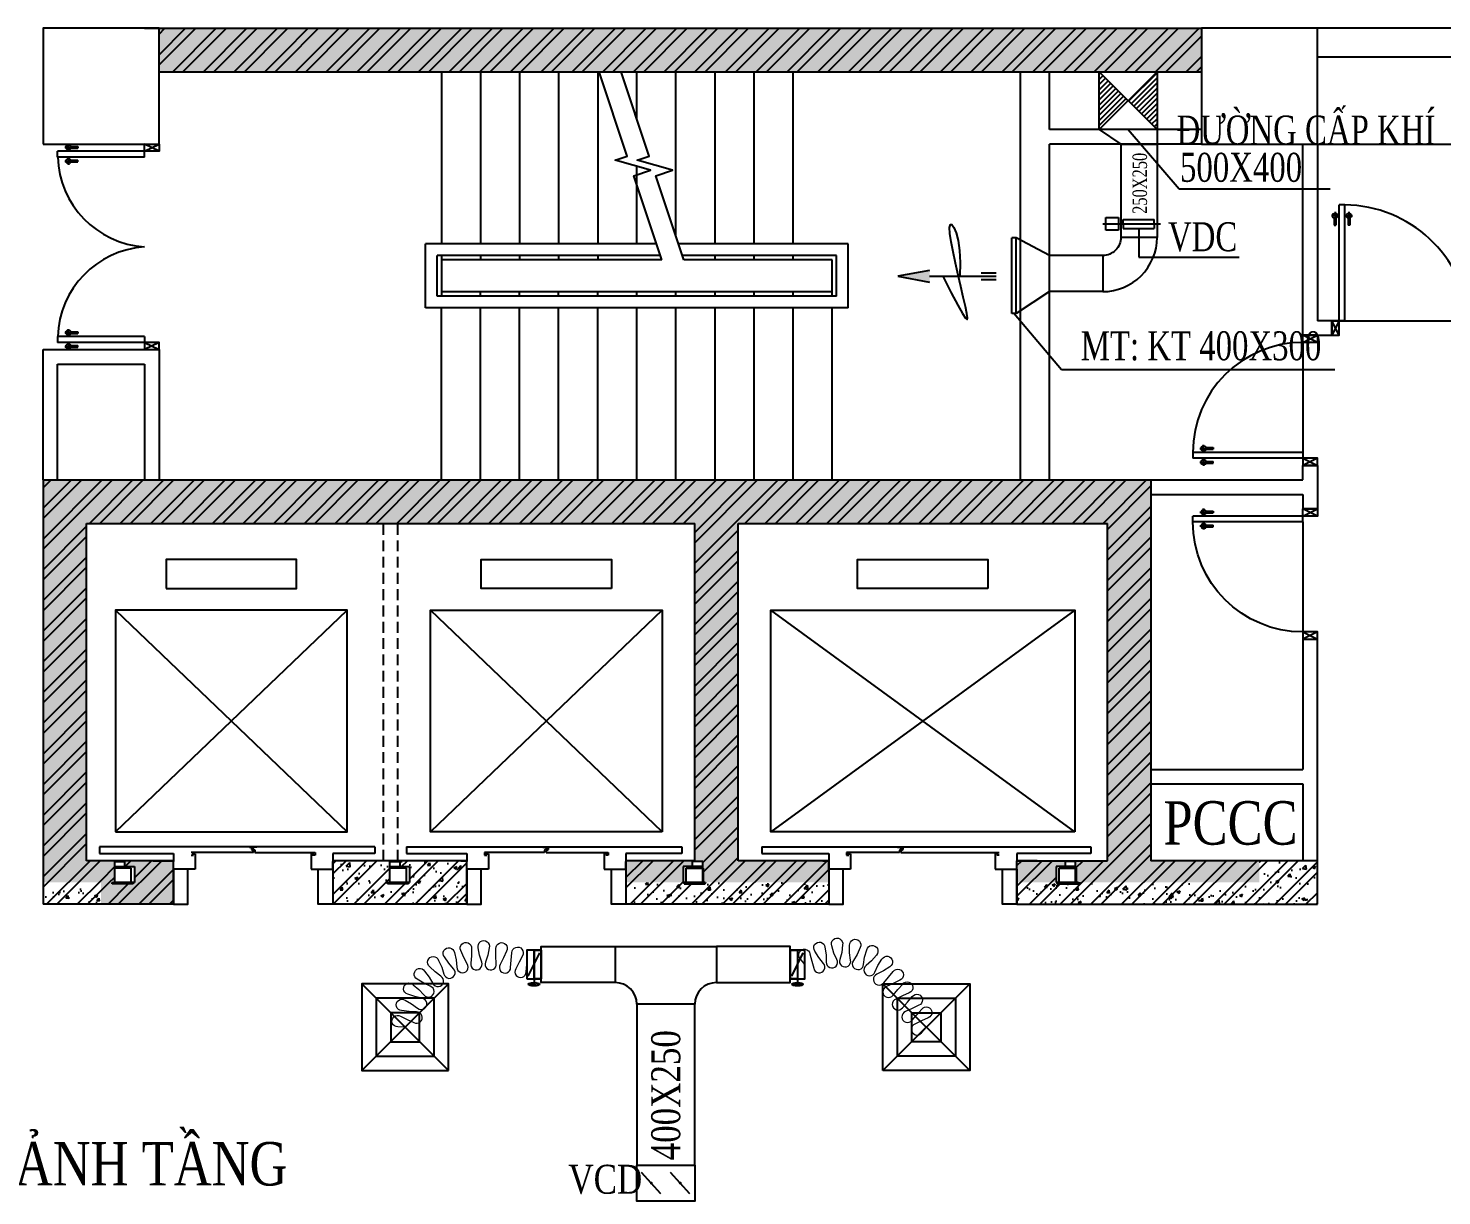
# Model space of a CAD drawing. Header units: metres. Extents: x 352651 to 1421851, y -87441 to -24441.
# Drawn here: x 916479 to 926241, y -56524 to -48460 of the extents above; entities that cross this region are included whole.
import ezdxf
from ezdxf.enums import TextEntityAlignment as Align

# ---------------------------------------------------------------- set-up
doc = ezdxf.new("R2010")
doc.units = ezdxf.units.M
doc.header["$LTSCALE"] = 300
doc.header["$MEASUREMENT"] = 0
doc.linetypes.add('DASHED2', pattern=[0.375, 0.25, -0.125])
for name, color, linetype in [('CUA', 8, 'CONTINUOUS'), ('CUAGIO', 2, 'CONTINUOUS'), ('HATCH', 145, 'CONTINUOUS'), ('KHUAT', 8, 'DASHED2'), ('TEXT', 4, 'CONTINUOUS'), ('THAY', 9, 'CONTINUOUS'), ('TUONG', 7, 'CONTINUOUS'), ('vach', 6, 'CONTINUOUS')]:
    doc.layers.add(name, color=color, linetype=linetype)
doc.layers.add('noi mem', color=5, linetype='BATTING', lineweight=0)
doc.styles.add('chu thich', font='vntimeh.shx', dxfattribs={"width": 0.8})
doc.styles.add('PHU', font='vntimeh.shx', dxfattribs={"width": 0.8})
doc.styles.add('VNCC-RMD', font='vntimeh.shx', dxfattribs={"width": 0.75, "height": 300, "bigfont": 'vns.shx'})
doc.linetypes.add('BATTING', pattern='A,0.0001,-0.1,[134,ltypeshp.shx,S=0.1,R=0,X=-0.1,Y=0],-0.2,[134,ltypeshp.shx,S=0.1,R=180,X=0.1,Y=0],-0.1', length=0.4001)
pattern_1 = [(45, (444749.62, -347750.56), (-106.066017, 106.066017), []), (45, (444820.33, -347750.56), (-106.066017, 106.066017), [])]
pattern_2 = [(50, (444749.62, -347750.56), (215.178055, -18.82564), [22.5, -247.5]), (355, (444749.62, -347750.56), (-41.6254, 225.65764), [18, -198]), (100.4514, (444767.56, -347752.12), (173.552815, 206.83186), [19.12206, -210.34263]), (46.1842, (444749.62, -347690.56), (320.17231, -49.6557), [33.75, -371.25]), (96.6356, (444776.3, -347694.7), (280.39881, 292.23536), [28.68309, -315.5139]), (351.1842, (444749.62, -347690.56), (280.39858, 292.23558), [27, -297]), (21, (444779.62, -347705.56), (179.072116, -120.785667), [22.5, -247.5]), (326, (444779.62, -347705.56), (72.9946, 217.54501), [18, -198]), (71.4514, (444794.55, -347715.62), (252.06679, 96.75915), [19.12206, -210.34263]), (37.5, (444749.624, -347750.555), (3.647957, 99.868156), [0, -195.6, 0, -201, 0, -198.75]), (7.5, (444749.62, -347750.56), (78.920861, 118.323514), [0, -114.6, 0, -191.1, 0, -75.75]), (327.5, (444682.724, -347750.555), (160.146731, -6.766462), [0, -75, 0, -234, 0, -310.5]), (317.5, (444652.72, -347750.56), (174.95585, 30.031495), [0, -97.5, 0, -155.4, 0, -220.5])]

# ---------------------------------------------------------------- blocks, each defined once
blk = doc.blocks.new('c900')
at = {"layer": 'CUA', "ltscale": 0.2}
for p, q in [((46.9, 785.3), (-2.3, 785.3)), ((22.3, 811.5), (22.3, 756.6)), ((50, 100), (50, 860)), ((90, 860), (50, 860)), ((90, 100), (90, 860)), ((93.1, 785.3), (142.3, 785.3)), ((117.7, 811.5), (117.7, 756.6)), ((16.3, 769.1), (16.3, 719.8)), ((16.3, 719.8), (28.2, 719.8)), ((28.2, 769.1), (28.2, 719.8)), ((111.8, 769.1), (111.8, 719.8)), ((123.7, 719.8), (111.8, 719.8)), ((123.7, 769.1), (123.7, 719.8)), ((50, 100), (0, 0)), ((50, 0), (0, 100)), ((50, 0), (50, 100)), ((90, 100), (50, 100)), ((850, 0), (850, 100)), ((850, 0), (900, 100)), ((850, 100), (900, 0)), ((50, 0), (50, 0)), ((850, 0), (850, 0))]:
    blk.add_line(p, q, dxfattribs=at)
for points in [[(50, 100), (0, 100), (0, 0), (50, 0)], [(850, 100), (900, 100), (900, 0), (850, 0)]]:
    blk.add_lwpolyline(points, close=True, dxfattribs=at)
for centre in [(22.3, 785.3), (117.7, 785.3)]:
    blk.add_circle(centre, 17.3, dxfattribs=at)
blk.add_arc((90, 100), 760, 0, 90, dxfattribs=at)
blk = doc.blocks.new('c1000')
at = {"layer": 'CUA', "ltscale": 0.2}
for p, q in [((50, 100), (50, 900)), ((90, 900), (50, 900)), ((90, 100), (90, 900)), ((46.9, 825.3), (-2.3, 825.3)), ((16.3, 809.1), (16.3, 759.8)), ((22.3, 851.5), (22.3, 796.6)), ((28.2, 809.1), (28.2, 759.8)), ((93.1, 825.3), (142.3, 825.3)), ((111.8, 809.1), (111.8, 759.8)), ((117.7, 851.5), (117.7, 796.6)), ((123.7, 809.1), (123.7, 759.8)), ((16.3, 759.8), (28.2, 759.8)), ((123.7, 759.8), (111.8, 759.8)), ((50, 100), (0, 0)), ((50, 0), (0, 100)), ((50, 0), (50, 100)), ((90, 100), (50, 100)), ((950, 0), (950, 100)), ((950, 0), (1000, 100)), ((950, 100), (1000, 0)), ((50, 0), (50, 0)), ((950, 0), (950, 0))]:
    blk.add_line(p, q, dxfattribs=at)
for points in [[(50, 100), (0, 100), (0, 0), (50, 0)], [(950, 100), (1000, 100), (1000, 0), (950, 0)]]:
    blk.add_lwpolyline(points, close=True, dxfattribs=at)
for centre in [(22.3, 825.3), (117.7, 825.3)]:
    blk.add_circle(centre, 17.3, dxfattribs=at)
blk.add_arc((80.9, 27.6), 872.2, 4.75896, 89.39897, dxfattribs=at)
blk = doc.blocks.new('cot1')
at = {"layer": 'vach'}
blk.add_lwpolyline([(-400, -400), (400, -400), (400, 400), (-400, 400)], close=True, dxfattribs=at)
blk = doc.blocks.new('SAD')
at = {"layer": 'CUAGIO', "color": 8}
for p, q in [((-300, -300), (300, 300)), ((300, -300), (-300, 300))]:
    blk.add_line(p, q, dxfattribs=at)
at = {"layer": 'CUAGIO'}
blk.add_lwpolyline([(300, -300), (300, 300), (-300, 300), (-300, -300)], close=True, dxfattribs=at)
at = {"layer": 'CUAGIO', "color": 8}
for points in [[(200, -200), (200, 200), (-200, 200), (-200, -200)], [(100, -100), (100, 100), (-100, 100), (-100, -100)]]:
    blk.add_lwpolyline(points, close=True, dxfattribs=at)
blk = doc.blocks.new('1-van gio D200')
at = {"layer": 'CUAGIO'}
h = blk.add_hatch(dxfattribs=at)
h.set_pattern_fill('ANSI31', color=256, scale=100, style=0)
edge = h.paths.add_edge_path()
edge.add_ellipse((486127, -58494), major_axis=(-38.1, 0), ratio=0.310482, start_angle=0, end_angle=360, ccw=False)
for p, q in [((486167, -58437.3), (486087.1, -58277.5)), ((486127, -58257.4), (486127, -58494))]:
    blk.add_line(p, q, dxfattribs=at)
at = {"layer": 'CUAGIO', "const_width": 3}
for points in [[(486127, -58457.4), (486177, -58457.4), (486177, -58257.4), (486077, -58257.4), (486077, -58457.4), (486127, -58457.4)], [(486167, -58437.3), (486087.1, -58277.5)], [(486127, -58257.4), (486127, -58494)]]:
    blk.add_lwpolyline(points, dxfattribs=at)
at = {"layer": 'CUAGIO'}
blk.add_lwpolyline([(486177, -58457.4), (486077, -58457.4), (486077, -58257.4), (486177, -58257.4)], close=True, dxfattribs=at)
at = {"layer": 'CUAGIO', "const_width": 5.35}
blk.add_lwpolyline([(486130.7, -58357.4, -1), (486123.3, -58357.4, -1)], format="xyb", close=True, dxfattribs=at)
at = {"layer": 'CUAGIO', "extrusion": (0, 0, -1)}
blk.add_ellipse((486127, -58494), major_axis=(-38.1, 0), ratio=0.310482, start_param=-1.570796, end_param=4.712389, dxfattribs=at)
blk = doc.blocks.new('tang ap cau thang')
at = {"layer": 'CUAGIO', "linetype": 'ByBlock', "ltscale": 1.5}
h = blk.add_hatch(dxfattribs=at)
h.set_pattern_fill('ANSI31', color=256, scale=200, style=0)
h.set_pattern_definition([(45, (0, 49505.64), (-17.6776695, 17.6776695), [])])
h.paths.add_polyline_path([(839475.9, 669.4), (839275.9, 469.4), (839475.9, 269.4)])
h.paths.add_polyline_path([(839075.9, 669.4), (839075.9, 269.4), (839275.9, 469.4)])
at = {"layer": 'CUAGIO'}
blk.add_hatch(color=1, dxfattribs=at).paths.add_polyline_path([(837685.1, -743.8), (837904.6, -702.8), (837904.6, -743.8), (837904.6, -784.8)])
at = {"layer": 'CUAGIO', "linetype": 'ByBlock', "ltscale": 1.5}
for p, q in [((839475.9, 669.4), (839075.9, 269.4)), ((839075.9, 669.4), (839475.9, 269.4))]:
    blk.add_line(p, q, dxfattribs=at)
at = {"layer": 'CUAGIO', "ltscale": 1.5}
for p, q in [((839075.9, 269.4), (839225.9, 169.4)), ((839475.9, 269.4), (839475.9, -474.9)), ((839225.9, 169.4), (839225.9, -474.9)), ((839225.9, 169.4), (839475.9, 169.4))]:
    blk.add_line(p, q, dxfattribs=at)
at = {"layer": 'CUAGIO', "color": 1}
for p, q in [((839101.2, -382.4), (839499.5, -382.4)), ((839122.5, -426.1), (839122.5, -338.7)), ((839122.5, -338.7), (839209.8, -338.7)), ((839209.8, -338.7), (839209.8, -426.1)), ((839242.9, -351.6), (839457, -351.6)), ((839242.9, -382.4), (839242.9, -351.6)), ((839242.9, -382.4), (839242.9, -413.2)), ((839457, -382.4), (839457, -351.6)), ((839457, -382.4), (839457, -413.2)), ((838503.2, -1000.4), (838503.2, -477.2)), ((839209.8, -426.1), (839122.5, -426.1)), ((839242.9, -413.2), (839457, -413.2)), ((837904.6, -702.8), (837685.1, -743.8)), ((837685.1, -743.8), (837904.6, -784.8)), ((837904.6, -743.8), (838364.3, -743.8)), ((838261.3, -720.9), (838364.3, -720.9)), ((838261.3, -766.7), (838364.3, -766.7))]:
    blk.add_line(p, q, dxfattribs=at)
at = {"layer": 'CUAGIO'}
for p, q in [((838474.1, -1000.4), (838474.1, -477.2)), ((838503.2, -477.2), (838474.1, -477.2)), ((838733.2, -599.9), (838503.2, -477.2)), ((838733.2, -849.9), (838733.2, -599.9)), ((839100.9, -599.9), (838733.2, -599.9)), ((838733.2, -849.9), (838503.2, -1000.4)), ((839100.9, -849.9), (838733.2, -849.9)), ((838503.2, -1000.4), (838474.1, -1000.4))]:
    blk.add_line(p, q, dxfattribs=at)
at = {"layer": 'CUAGIO', "ltscale": 1.5}
blk.add_lwpolyline([(839075.9, 669.4), (839475.9, 669.4), (839475.9, 269.4), (839075.9, 269.4)], close=True, dxfattribs=at)
at = {"layer": 'CUAGIO', "color": 1}
blk.add_lwpolyline([(837996.9, -743.8), (838055.1, -857.9), (838099.5, -943), (838131.5, -1000.9), (838152.4, -1033.6), (838163.6, -1043.1), (838166.3, -1031.4), (838162, -1000.4), (838152, -952.1), (838137.7, -888.9), (838120.5, -815), (838102.1, -735), (838083.8, -653.6), (838067.3, -575.4), (838054.1, -505), (838045.7, -447.1), (838043.6, -406.3), (838048.7, -386.3), (838059.4, -386.7), (838073.4, -406.2), (838088.5, -443.5), (838102.3, -497.2), (838112.6, -566), (838117, -648.7), (838113.4, -743.8)], dxfattribs=at)
at = {"layer": 'CUAGIO', "ltscale": 1.5}
blk.add_lwpolyline([(839100.9, -599.9), (839100.9, -849.9), (839100.9, -849.9, 0.414214), (839475.9, -474.9), (839475.9, -474.9), (839225.9, -474.9, -0.414214), (839100.9, -599.9)], format="xyb", close=True, dxfattribs=at)

msp = doc.modelspace()

# ---------------------------------------------------------------- hatches: boundary and pattern name
at = {"layer": 'HATCH', "linetype": 'Continuous'}
h = msp.add_hatch(dxfattribs=at)
h.set_pattern_fill('ANSI32,_O', color=256, scale=400)
h.set_pattern_definition(pattern_1)
h.paths.add_polyline_path([(918248.3, -48459.6), (917382.1, -48459.6), (917382.1, -48759.6), (918248.3, -48759.6)])
h = msp.add_hatch(dxfattribs=at)
h.set_pattern_fill('AR-CONC,_O', color=256, scale=30)
h.set_pattern_definition(pattern_2)
h.paths.add_polyline_path([(924582.1, -48459.6), (918248.3, -48459.6), (918248.3, -48759.6), (924582.1, -48759.6)])
h.paths.add_polyline_path([(918248.3, -48459.6), (917382.1, -48459.6), (917382.1, -48759.6), (918248.3, -48759.6)])
h = msp.add_hatch(dxfattribs=at)
h.set_pattern_fill('ANSI32,_O', color=256, scale=400)
h.set_pattern_definition(pattern_1)
h.paths.add_polyline_path([(924582.1, -48459.6), (918248.3, -48459.6), (918248.3, -48759.6), (924582.1, -48759.6)])
h = msp.add_hatch(dxfattribs=at)
h.set_pattern_fill('ANSI32,_O', color=256, scale=400)
h.set_pattern_definition(pattern_1)
h.paths.add_polyline_path([(924232.1, -51579.6), (918248.3, -51579.6), (918248.3, -51879.6), (921082.1, -51879.6), (921082.1, -54215.6), (921137.1, -54215.6), (921137.1, -54249.6), (921137.1, -54261.6), (921140.6, -54261.6), (921140.6, -54359.6), (921154.6, -54359.6), (922007.1, -54359.6), (922007.1, -54209.6), (921382.1, -54209.6), (921382.1, -51879.6), (923932.1, -51879.6), (923932.1, -54209.6), (923712.1, -54209.6), (923712.1, -54249.6), (923712.1, -54261.6), (923715.6, -54261.6), (923715.6, -54359.6), (923729.6, -54359.6), (924982.1, -54359.6), (924982.1, -54209.6), (924232.1, -54209.6)])
h.paths.add_polyline_path([(918248.3, -51579.6), (916982.1, -51579.6), (916982.1, -51879.6), (918248.3, -51879.6)])
h.paths.add_polyline_path([(916982.1, -51579.6), (916582.1, -51579.6), (916582.1, -54359.6), (916982.1, -54359.6), (916982.1, -54209.6), (916882.1, -54209.6), (916882.1, -51879.6), (916982.1, -51879.6)])
h.paths.add_polyline_path([(917482.1, -54359.6), (917204.6, -54359.6), (917204.6, -54369.6), (917059.6, -54369.6), (917059.6, -54359.6), (916982.1, -54359.6), (916982.1, -54509.6), (917482.1, -54509.6)])
h.paths.add_polyline_path([(916982.1, -54359.6), (916582.1, -54359.6), (916582.1, -54509.6), (916982.1, -54509.6)])
h.paths.add_polyline_path([(917482.1, -54209.6), (917342.1, -54209.6), (917147.1, -54209.6), (917147.1, -54249.6), (917212.1, -54249.6), (917212.1, -54359.6), (917482.1, -54359.6)])
h.paths.add_polyline_path([(918973.6, -54261.6), (918977.1, -54261.6), (918977.1, -54249.6), (918977.1, -54209.6), (918582.1, -54209.6), (918582.1, -54267.6), (918582.1, -54359.6), (918973.6, -54359.6)], flags=17)
h.paths.add_polyline_path([(919507.1, -54359.6), (919104.6, -54359.6), (919104.6, -54369.6), (918959.6, -54369.6), (918959.6, -54359.6), (918582.1, -54359.6), (918582.1, -54509.6), (919507.1, -54509.6)])
h.paths.add_polyline_path([(919507.1, -54209.6), (919047.1, -54209.6), (919047.1, -54249.6), (919112.1, -54249.6), (919112.1, -54359.6), (919507.1, -54359.6)], flags=17)
h.paths.add_polyline_path([(921002.1, -54249.6), (921067.1, -54249.6), (921067.1, -54209.6), (920607.1, -54209.6), (920607.1, -54359.6), (921002.1, -54359.6)], flags=17)
h.paths.add_polyline_path([(922007.1, -54359.6), (921154.6, -54359.6), (921154.6, -54369.6), (921009.6, -54369.6), (921009.6, -54359.6), (921002.1, -54359.6), (920607.1, -54359.6), (920607.1, -54509.6), (922007.1, -54509.6)])
h.paths.add_polyline_path([(923577.1, -54249.6), (923642.1, -54249.6), (923642.1, -54209.6), (923307.1, -54209.6), (923307.1, -54267.6), (923307.1, -54359.6), (923577.1, -54359.6)], flags=17)
h.paths.add_polyline_path([(924982.1, -54359.6), (923729.6, -54359.6), (923729.6, -54369.6), (923584.6, -54369.6), (923584.6, -54359.6), (923577.1, -54359.6), (923307.1, -54359.6), (923307.1, -54509.6), (924982.1, -54509.6)])
h.paths.add_polyline_path([(925382.1, -54209.6), (924982.1, -54209.6), (924982.1, -54359.6), (925382.1, -54359.6)])
h.paths.add_polyline_path([(925382.1, -54359.6), (924982.1, -54359.6), (924982.1, -54509.6), (925382.1, -54509.6)])
h = msp.add_hatch(dxfattribs=at)
h.set_pattern_fill('AR-CONC,_O', color=256, scale=30)
h.set_pattern_definition(pattern_2)
h.paths.add_polyline_path([(924232.1, -51579.6), (918248.3, -51579.6), (918248.3, -51879.6), (921082.1, -51879.6), (921082.1, -54209.6), (920607.1, -54209.6), (920607.1, -54359.6), (921002.1, -54359.6), (921002.1, -54249.6), (921067.1, -54249.6), (921067.1, -54215.6), (921137.1, -54215.6), (921137.1, -54249.6), (921137.1, -54261.6), (921140.6, -54261.6), (921140.6, -54359.6), (921154.6, -54359.6), (922007.1, -54359.6), (922007.1, -54209.6), (921382.1, -54209.6), (921382.1, -51879.6), (923932.1, -51879.6), (923932.1, -54209.6), (923307.1, -54209.6), (923307.1, -54215.6), (923307.1, -54267.6), (923307.1, -54359.6), (923577.1, -54359.6), (923577.1, -54249.6), (923642.1, -54249.6), (923642.1, -54215.6), (923712.1, -54215.6), (923712.1, -54249.6), (923712.1, -54261.6), (923715.6, -54261.6), (923715.6, -54359.6), (923729.6, -54359.6), (924982.1, -54359.6), (924982.1, -54209.6), (924232.1, -54209.6)])
h.paths.add_polyline_path([(918248.3, -51579.6), (916982.1, -51579.6), (916982.1, -51879.6), (918248.3, -51879.6)])
h.paths.add_polyline_path([(916982.1, -51579.6), (916582.1, -51579.6), (916582.1, -54359.6), (916982.1, -54359.6), (916982.1, -54209.6), (916882.1, -54209.6), (916882.1, -51879.6), (916982.1, -51879.6)])
h.paths.add_polyline_path([(917482.1, -54359.6), (917204.6, -54359.6), (917204.6, -54369.6), (917059.6, -54369.6), (917059.6, -54359.6), (916982.1, -54359.6), (916982.1, -54509.6), (917482.1, -54509.6)])
h.paths.add_polyline_path([(917482.1, -54209.6), (917342.1, -54209.6), (916982.1, -54209.6), (916982.1, -54359.6), (917073.6, -54359.6), (917073.6, -54261.6), (917077.1, -54261.6), (917077.1, -54249.6), (917077.1, -54215.6), (917147.1, -54215.6), (917147.1, -54249.6), (917212.1, -54249.6), (917212.1, -54359.6), (917482.1, -54359.6)])
at = {"layer": 'THAY', "linetype": 'Continuous'}
h = msp.add_hatch(dxfattribs=at)
h.set_pattern_fill('ANSI32,_O', color=256, scale=400)
h.set_pattern_definition(pattern_1)
h.paths.add_polyline_path([(917073.6, -54261.6), (917077.1, -54261.6), (917077.1, -54249.6), (917077.1, -54209.6), (916982.1, -54209.6), (916982.1, -54359.6), (917073.6, -54359.6)])
h = msp.add_hatch(dxfattribs=at)
h.set_pattern_fill('AR-CONC,_O', color=256, scale=30)
h.set_pattern_definition(pattern_2)
h.paths.add_polyline_path([(918973.6, -54261.6), (918977.1, -54261.6), (918977.1, -54249.6), (918977.1, -54215.6), (919047.1, -54215.6), (919047.1, -54249.6), (919112.1, -54249.6), (919112.1, -54359.6), (919507.1, -54359.6), (919507.1, -54209.6), (918582.1, -54209.6), (918582.1, -54215.6), (918582.1, -54267.6), (918582.1, -54359.6), (918973.6, -54359.6)])
h.paths.add_polyline_path([(919507.1, -54359.6), (919104.6, -54359.6), (919104.6, -54369.6), (918959.6, -54369.6), (918959.6, -54359.6), (918582.1, -54359.6), (918582.1, -54509.6), (919507.1, -54509.6)])
h.paths.add_polyline_path([(922007.1, -54359.6), (921154.6, -54359.6), (921154.6, -54369.6), (921009.6, -54369.6), (921009.6, -54359.6), (921002.1, -54359.6), (920607.1, -54359.6), (920607.1, -54509.6), (922007.1, -54509.6)])
h = msp.add_hatch(dxfattribs=at)
h.set_pattern_fill('AR-CONC,_O', color=256, scale=30)
h.set_pattern_definition(pattern_2)
h.paths.add_polyline_path([(925382.1, -54209.6), (924982.1, -54209.6), (924982.1, -54359.6), (925382.1, -54359.6)])
h.paths.add_polyline_path([(925382.1, -54359.6), (924982.1, -54359.6), (924982.1, -54509.6), (925382.1, -54509.6)])
h.paths.add_polyline_path([(924982.1, -54359.6), (923729.6, -54359.6), (923729.6, -54369.6), (923584.6, -54369.6), (923584.6, -54359.6), (923577.1, -54359.6), (923307.1, -54359.6), (923307.1, -54509.6), (924982.1, -54509.6)])
h = msp.add_hatch(dxfattribs=at)
h.set_pattern_fill('AR-CONC,_O', color=256, scale=30)
h.set_pattern_definition(pattern_2)
h.paths.add_polyline_path([(916982.1, -54509.6), (916982.1, -54359.6), (916582.1, -54359.6), (916582.1, -54509.6)])

# ---------------------------------------------------------------- linework, layer by layer
at = {"layer": 'CUA', "ltscale": 0.2}
for p, q in [((916730.7, -49281.8), (916785.5, -49281.8)), ((916730.7, -49281.8), (916785.5, -49281.8)), ((916756.8, -49306.5), (916756.8, -49257.3)), ((916756.8, -49306.5), (916756.8, -49257.3)), ((916773.1, -49275.9), (916822.3, -49275.9)), ((916773.1, -49275.9), (916822.3, -49275.9)), ((916773.1, -49287.7), (916822.3, -49287.7)), ((916773.1, -49287.7), (916822.3, -49287.7)), ((916822.3, -49275.9), (916822.3, -49287.7)), ((916822.3, -49275.9), (916822.3, -49287.7)), ((917282.1, -49309.6), (917382.1, -49259.6)), ((917382.1, -49309.6), (917282.1, -49259.6)), ((917282.1, -49309.6), (917382.1, -49259.6)), ((917382.1, -49309.6), (917282.1, -49259.6)), ((917282.1, -49309.6), (916682.1, -49309.6)), ((916682.1, -49349.6), (916682.1, -49309.6)), ((917282.1, -49309.6), (916682.1, -49309.6)), ((916682.1, -49349.6), (916682.1, -49309.6)), ((917282.1, -49349.6), (916682.1, -49349.6)), ((917282.1, -49349.6), (916682.1, -49349.6)), ((916730.7, -49377.3), (916785.5, -49377.3)), ((916730.7, -49377.3), (916785.5, -49377.3)), ((916756.8, -49352.7), (916756.8, -49401.9)), ((916756.8, -49352.7), (916756.8, -49401.9)), ((916773.1, -49371.4), (916822.3, -49371.4)), ((916773.1, -49371.4), (916822.3, -49371.4)), ((916773.1, -49383.2), (916822.3, -49383.2)), ((916773.1, -49383.2), (916822.3, -49383.2)), ((916822.3, -49383.2), (916822.3, -49371.4)), ((916822.3, -49383.2), (916822.3, -49371.4)), ((917382.1, -49309.6), (917282.1, -49309.6)), ((917282.1, -49349.6), (917282.1, -49309.6)), ((917382.1, -49309.6), (917282.1, -49309.6)), ((917282.1, -49349.6), (917282.1, -49309.6)), ((917382.1, -49309.6), (917382.1, -49309.6)), ((917382.1, -49309.6), (917382.1, -49309.6)), ((916730.7, -50561.8), (916785.5, -50561.8)), ((916730.7, -50561.8), (916785.5, -50561.8)), ((916756.8, -50586.5), (916756.8, -50537.3)), ((916756.8, -50586.5), (916756.8, -50537.3)), ((916773.1, -50555.9), (916822.3, -50555.9)), ((916773.1, -50555.9), (916822.3, -50555.9)), ((916822.3, -50555.9), (916822.3, -50567.7)), ((916822.3, -50555.9), (916822.3, -50567.7)), ((917282.1, -50589.6), (916682.1, -50589.6)), ((916682.1, -50589.6), (916682.1, -50629.6)), ((917282.1, -50589.6), (916682.1, -50589.6)), ((916682.1, -50589.6), (916682.1, -50629.6)), ((917282.1, -50629.6), (916682.1, -50629.6)), ((917282.1, -50629.6), (916682.1, -50629.6)), ((916730.7, -50657.3), (916785.5, -50657.3)), ((916730.7, -50657.3), (916785.5, -50657.3)), ((916756.8, -50632.7), (916756.8, -50681.9)), ((916756.8, -50632.7), (916756.8, -50681.9)), ((916773.1, -50567.7), (916822.3, -50567.7)), ((916773.1, -50567.7), (916822.3, -50567.7)), ((916773.1, -50651.4), (916822.3, -50651.4)), ((916773.1, -50651.4), (916822.3, -50651.4)), ((916773.1, -50663.2), (916822.3, -50663.2)), ((916773.1, -50663.2), (916822.3, -50663.2)), ((916822.3, -50663.2), (916822.3, -50651.4)), ((916822.3, -50663.2), (916822.3, -50651.4)), ((917282.1, -50589.6), (917282.1, -50629.6)), ((917282.1, -50589.6), (917282.1, -50629.6)), ((917382.1, -50629.6), (917282.1, -50629.6)), ((917282.1, -50629.6), (917382.1, -50679.6)), ((917382.1, -50629.6), (917282.1, -50679.6)), ((917382.1, -50629.6), (917282.1, -50629.6)), ((917282.1, -50629.6), (917382.1, -50679.6)), ((917382.1, -50629.6), (917282.1, -50679.6)), ((917382.1, -50629.6), (917382.1, -50629.6)), ((917382.1, -50629.6), (917382.1, -50629.6))]:
    msp.add_line(p, q, dxfattribs=at)
at = {"layer": 'CUA', "linetype": 'Continuous'}
msp.add_line((925382.1, -49259.6), (927682.1, -49259.6), dxfattribs=at)
at = {"layer": 'CUA', "ltscale": 0.2}
for points in [[(917282.1, -49309.6), (917282.1, -49259.6), (917382.1, -49259.6), (917382.1, -49309.6)], [(917282.1, -49309.6), (917282.1, -49259.6), (917382.1, -49259.6), (917382.1, -49309.6)], [(917282.1, -50629.6), (917282.1, -50679.6), (917382.1, -50679.6), (917382.1, -50629.6)], [(917282.1, -50629.6), (917282.1, -50679.6), (917382.1, -50679.6), (917382.1, -50629.6)]]:
    msp.add_lwpolyline(points, close=True, dxfattribs=at)
for centre in [(916756.8, -49281.8), (916756.8, -49281.8), (916756.8, -49377.3), (916756.8, -49377.3), (916756.8, -50561.8), (916756.8, -50561.8), (916756.8, -50657.3), (916756.8, -50657.3)]:
    msp.add_circle(centre, 17.3, dxfattribs=at)
for centre, start, end in [((917325.3, -49327.7), 181.94497, 266.15278), ((917325.3, -49327.7), 181.94497, 266.15278), ((917325.3, -50611.4), 93.84722, 178.05503), ((917325.3, -50611.4), 93.84722, 178.05503)]:
    msp.add_arc(centre, 643.3, start, end, dxfattribs=at)
at = {"layer": 'CUAGIO', "linetype": 'ByBlock', "ltscale": 1.5}
for p, q in [((924074.9, -49159.5), (924428.3, -49568.2)), ((924428.3, -49568.2), (925470, -49568.2)), ((924148.9, -49842.2), (924148.9, -50039.6)), ((924148.9, -50039.6), (924840.9, -50039.6)), ((923287.6, -50429.3), (923616, -50816.5)), ((923616, -50816.5), (925503.4, -50816.5))]:
    msp.add_line(p, q, dxfattribs=at)
at = {"layer": 'CUAGIO', "ltscale": 1.5}
msp.add_line((920532, -54801.5), (921232, -54801.5), dxfattribs=at)
at = {"layer": 'CUAGIO', "color": 2}
for p, q in [((920682, -55201.5), (920682, -56311.5)), ((921082, -56311.5), (921082, -55201.5))]:
    msp.add_line(p, q, dxfattribs=at)
at = {"layer": 'CUAGIO'}
for p, q in [((921082, -55201.5), (920682, -55201.5)), ((920848.9, -56510.7), (920715, -56362.2)), ((921048.9, -56510.7), (920915, -56362.2))]:
    msp.add_line(p, q, dxfattribs=at)
for points in [[(919972, -54826.5), (920022, -54826.5), (920022, -55026.5), (919972, -55026.5)], [(920532, -55051.5), (920022, -55051.5), (920022, -54801.5), (920532, -54801.5)], [(921232, -55051.5), (921742, -55051.5), (921742, -54801.5), (921232, -54801.5)], [(921742, -54826.5), (921792, -54826.5), (921792, -55026.5), (921742, -55026.5)], [(920682, -56311.5), (921082, -56311.5), (921082, -56561.5), (920682, -56561.5)]]:
    msp.add_lwpolyline(points, close=True, dxfattribs=at)
at = {"layer": 'CUAGIO', "const_width": 10}
for points in [[(920777, -56436.5, 1), (920787, -56436.5, 1)], [(920977, -56436.5, 1), (920987, -56436.5, 1)]]:
    msp.add_lwpolyline(points, format="xyb", close=True, dxfattribs=at)
at = {"layer": 'CUAGIO'}
for centre, start, end in [((920532, -55201.5), 0, 90), ((921232, -55201.5), 90, 180)]:
    msp.add_arc(centre, 150, start, end, dxfattribs=at)
at = {"layer": 'KHUAT'}
for p, q in [((918932.1, -54209.6), (918932.1, -51879.6)), ((919032.1, -54209.6), (919032.1, -51879.6))]:
    msp.add_line(p, q, dxfattribs=at)
at = {"layer": 'noi mem', "linetype": 'ByBlock', "ltscale": 1.5}
for points in [[(919082.1, -55359.6), (919031.3, -55356.9, -1.333333), (919049.4, -55284.1), (919095.6, -55305.6), (919141.6, -55327.1, 1.333333), (919159.9, -55254.4), (919109.1, -55251.6), (919057.9, -55245, -1.333333), (919081.3, -55173.8), (919126.5, -55198.8), (919167.4, -55227.9, 1.333333), (919198.2, -55159.5), (919149.3, -55148.1), (919100.5, -55131, -1.333333), (919138.3, -55066.2), (919177.3, -55100.1), (919211.2, -55137.1, 1.333333), (919255.6, -55076.6), (919210.2, -55055.3), (919166.1, -55028.3, -1.333333), (919216.6, -54972.9), (919247.6, -55014.2), (919273.1, -55057.4, 1.333333), (919329.1, -55007.6), (919289.1, -54977.2), (919251.7, -54941.6, -1.333333), (919312.6, -54897.9), (919334.3, -54944.8), (919350.2, -54992.4, 1.333333), (919415.4, -54955.4), (919382.6, -54917.3), (919353.4, -54874.7, -1.333333), (919422.2, -54844.7), (919433.6, -54895.1), (919439.2, -54945, 1.333333), (919510.7, -54922.4), (919486.6, -54878.3), (919466.9, -54830.6, -1.333333), (919540.4, -54815.6), (919541, -54867.2), (919536.1, -54917.2, 1.333333), (919610.8, -54910), (919596.4, -54861.9), (919587.1, -54811.1, -1.333333), (919662.1, -54811.8), (919652, -54862.4), (919636.7, -54910.2, 1.333333), (919711.2, -54918.8), (919707.2, -54868.7), (919708.8, -54817.1, -1.333333), (919782, -54833.5), (919761.5, -54880.9), (919738.5, -54926.3, 1.333333), (919810.6, -54946.8), (919815, -54896.1), (919819.3, -54845.3, -1.333333), (919891.5, -54865.8), (919868.5, -54911.3), (919845.5, -54956.7, 1.333333), (919917.6, -54977.2), (919922, -54926.5)], [(921842, -54926.5), (921810.6, -54886.2, -1.333333), (921877.8, -54853), (921890.6, -54902.5), (921903.4, -54951.9, 1.333333), (921970.7, -54918.8), (921939.4, -54878.5), (921911.5, -54834.6, -1.333333), (921981.6, -54807.9), (921990, -54859.2), (921990.7, -54909.3, 1.333333), (922063.9, -54892.8), (922042.9, -54847.2), (922028.5, -54797.3, -1.333333), (922103.3, -54791.3), (922097, -54842.9), (922083.6, -54891.2, 1.333333), (922158.4, -54895.9), (922151.1, -54846.3), (922151.3, -54794.3, -1.333333), (922224.7, -54809.5), (922204.2, -54857.3), (922177.8, -54899.9, 1.333333), (922248.3, -54925.4), (922255.2, -54875.7), (922270, -54825.8, -1.333333), (922336.2, -54861.1), (922303.1, -54901.2), (922265.8, -54934.6, 1.333333), (922326.3, -54978.9), (922346.9, -54933.2), (922375.1, -54889.5, -1.333333), (922428.7, -54941.9), (922385.7, -54971.1), (922340.5, -54993.7, 1.333333), (922387, -55052.5), (922419.4, -55013.6), (922452.9, -54975.2, -1.333333), (922498.3, -55034.9), (922452.2, -55056.9), (922406.1, -55078.8, 1.333333), (922451.4, -55138.6), (922485, -55100.1), (922518.5, -55061.6, -1.333333), (922563.9, -55121.4), (922517.8, -55143.4), (922471.7, -55165.3, 1.333333), (922517, -55225.1), (922550.6, -55186.6), (922584.1, -55148.1, -1.333333), (922629.5, -55207.9), (922583.4, -55229.8), (922537.3, -55251.8, 1.333333), (922582.6, -55311.6), (922616.2, -55273.1), (922649.8, -55234.6, -1.333333), (922695.1, -55294.4), (922649, -55316.3), (922602.9, -55338.3, 1.333333), (922648.2, -55398), (922681.8, -55359.6)]]:
    msp.add_lwpolyline(points, format="xyb", dxfattribs=at)
at = {"layer": 'THAY'}
for p, q in [((919332.1, -48759.6), (919332.1, -49949.6)), ((919602.1, -48759.6), (919602.1, -49949.6)), ((919872.1, -48759.6), (919872.1, -49949.6)), ((920142.1, -48759.6), (920142.1, -49949.6)), ((920412.1, -48759.6), (920412.1, -49949.6)), ((920682.1, -49084.1), (920682.1, -48759.6)), ((920952.1, -49894.7), (920952.1, -48759.6)), ((921222.1, -49949.6), (921222.1, -48759.6)), ((921492.1, -49949.6), (921492.1, -48759.6)), ((921762.1, -49949.6), (921762.1, -48759.6)), ((920682.1, -49949.6), (920682.1, -49413.3)), ((920817.9, -49949.6), (919222.1, -49949.6)), ((919222.1, -50389.6), (919222.1, -49949.6)), ((922142.1, -49949.6), (920970.4, -49949.6)), ((922142.1, -50389.6), (922142.1, -49949.6)), ((920844.6, -50029.6), (919302.1, -50029.6)), ((919302.1, -50309.6), (919302.1, -50029.6)), ((919332.1, -50029.6), (919332.1, -50309.6)), ((920854.6, -50059.6), (919332.1, -50059.6)), ((919602.1, -50029.6), (919602.1, -50059.6)), ((919872.1, -50029.6), (919872.1, -50059.6)), ((920142.1, -50029.6), (920142.1, -50059.6)), ((920412.1, -50029.6), (920412.1, -50059.6)), ((922062.1, -50029.6), (920997.1, -50029.6)), ((922032.1, -50059.6), (921007, -50059.6)), ((921222.1, -50059.6), (921222.1, -50029.6)), ((921492.1, -50059.6), (921492.1, -50029.6)), ((921762.1, -50059.6), (921762.1, -50029.6)), ((922032.1, -50309.6), (922032.1, -50059.6)), ((922062.1, -50309.6), (922062.1, -50029.6)), ((922062.1, -50309.6), (919302.1, -50309.6)), ((922032.1, -50279.6), (919332.1, -50279.6)), ((919602.1, -50309.6), (919602.1, -50279.6)), ((919872.1, -50309.6), (919872.1, -50279.6)), ((920142.1, -50309.6), (920142.1, -50279.6)), ((920412.1, -50309.6), (920412.1, -50279.6)), ((920682.1, -50309.6), (920682.1, -50279.6)), ((920952.1, -50309.6), (920952.1, -50279.6)), ((921222.1, -50309.6), (921222.1, -50279.6)), ((921492.1, -50309.6), (921492.1, -50279.6)), ((921762.1, -50309.6), (921762.1, -50279.6)), ((922142.1, -50389.6), (919222.1, -50389.6)), ((919332.1, -51579.6), (919332.1, -50389.6)), ((919602.1, -51579.6), (919602.1, -50389.6)), ((919872.1, -51579.6), (919872.1, -50389.6)), ((920142.1, -51579.6), (920142.1, -50389.6)), ((920412.1, -51579.6), (920412.1, -50389.6)), ((920682.1, -51579.6), (920682.1, -50389.6)), ((920952.1, -51579.6), (920952.1, -50389.6)), ((921222.1, -51579.6), (921222.1, -50389.6)), ((921492.1, -51579.6), (921492.1, -50389.6)), ((921762.1, -51579.6), (921762.1, -50389.6)), ((922032.1, -51579.6), (922032.1, -50389.6)), ((925482.1, -50479.6), (926482.1, -50479.6)), ((925282.1, -50629.6), (925282.1, -51389.6)), ((925282.1, -51869.6), (925282.1, -52629.6)), ((917082.1, -54009.6), (918682.1, -52479.6)), ((917082.1, -52479.6), (918682.1, -54009.6)), ((920857.1, -54009.6), (919257.1, -52479.6)), ((920857.1, -52479.6), (919257.1, -54009.6)), ((923707.1, -54009.6), (921607.1, -52479.6)), ((923707.1, -52479.6), (921607.1, -54009.6)), ((918032.1, -54114.6), (916972.1, -54114.6)), ((916972.1, -54114.6), (916972.1, -54160.6)), ((916972.1, -54160.6), (917482.1, -54160.6)), ((917482.1, -54160.6), (917482.1, -54215.6)), ((918032.1, -54153.6), (917604.1, -54153.6)), ((917604.1, -54170.6), (917621.1, -54170.6)), ((917612.1, -54162.1), (917632.1, -54162.1)), ((917632.1, -54162.1), (917632.1, -54215.6)), ((918007.1, -54115.6), (918020.1, -54115.6)), ((918020.1, -54115.6), (918020.1, -54131.6)), ((918020.1, -54131.6), (918032.1, -54140.1)), ((918030.1, -54115.6), (918030.1, -54127.6)), ((918032.1, -54115.6), (918030.1, -54115.6)), ((918030.1, -54127.6), (918032.1, -54129)), ((918872.1, -54114.6), (918032.1, -54114.6)), ((918032.1, -54115.6), (918032.1, -54114.6)), ((918057.1, -54115.6), (918032.1, -54115.6)), ((918032.1, -54129), (918044.1, -54137.6)), ((918032.1, -54140.1), (918034.1, -54141.6)), ((918034.1, -54153.6), (918032.1, -54153.6)), ((918034.1, -54141.6), (918034.1, -54153.6)), ((918044.1, -54137.6), (918044.1, -54153.6)), ((918044.1, -54153.6), (918460.1, -54153.6)), ((918432.1, -54162.1), (918432.1, -54215.6)), ((918452.1, -54162.1), (918432.1, -54162.1)), ((918460.1, -54170.6), (918443.1, -54170.6)), ((918460.1, -54153.6), (918460.1, -54170.6)), ((918872.1, -54160.6), (918582.1, -54160.6)), ((918582.1, -54160.6), (918582.1, -54215.6)), ((918872.1, -54114.6), (918872.1, -54160.6)), ((919092.1, -54114.6), (920057.1, -54114.6)), ((919092.1, -54114.6), (919092.1, -54160.6)), ((919092.1, -54160.6), (919507.1, -54160.6)), ((919507.1, -54160.6), (919507.1, -54215.6)), ((920045.1, -54153.6), (919629.1, -54153.6)), ((919629.1, -54153.6), (919629.1, -54170.6)), ((919629.1, -54170.6), (919646.1, -54170.6)), ((919637.1, -54162.1), (919657.1, -54162.1)), ((919657.1, -54162.1), (919657.1, -54215.6)), ((920032.1, -54115.6), (920057.1, -54115.6)), ((920057.1, -54129), (920045.1, -54137.6)), ((920045.1, -54137.6), (920045.1, -54153.6)), ((920057.1, -54140.1), (920055.1, -54141.6)), ((920055.1, -54141.6), (920055.1, -54153.6)), ((920055.1, -54153.6), (920057.1, -54153.6)), ((920057.1, -54114.6), (920992.1, -54114.6)), ((920057.1, -54115.6), (920057.1, -54114.6)), ((920057.1, -54115.6), (920059.1, -54115.6)), ((920059.1, -54127.6), (920057.1, -54129)), ((920069.1, -54131.6), (920057.1, -54140.1)), ((920057.1, -54153.6), (920485.1, -54153.6)), ((920059.1, -54115.6), (920059.1, -54127.6)), ((920082.1, -54115.6), (920069.1, -54115.6)), ((920069.1, -54115.6), (920069.1, -54131.6)), ((920477.1, -54162.1), (920457.1, -54162.1)), ((920457.1, -54162.1), (920457.1, -54215.6)), ((920485.1, -54170.6), (920468.1, -54170.6)), ((920485.1, -54153.6), (920485.1, -54170.6)), ((920992.1, -54160.6), (920607.1, -54160.6)), ((920607.1, -54160.6), (920607.1, -54215.6)), ((920992.1, -54114.6), (920992.1, -54160.6)), ((921545.4, -54114.6), (921545.4, -54160.6)), ((921545.4, -54114.6), (922507.1, -54114.6)), ((921545.4, -54160.6), (922007.1, -54160.6)), ((922007.1, -54160.6), (922007.1, -54215.6)), ((922495.1, -54153.6), (922129.1, -54153.6)), ((922129.1, -54153.6), (922129.1, -54170.6)), ((922129.1, -54170.6), (922146.1, -54170.6)), ((922137.1, -54162.1), (922157.1, -54162.1)), ((922157.1, -54162.1), (922157.1, -54215.6)), ((922482.1, -54115.6), (922507.1, -54115.6)), ((922507.1, -54129), (922495.1, -54137.6)), ((922495.1, -54137.6), (922495.1, -54153.6)), ((922507.1, -54140.1), (922505.1, -54141.6)), ((922505.1, -54141.6), (922505.1, -54153.6)), ((922505.1, -54153.6), (922507.1, -54153.6)), ((922507.1, -54114.6), (923817.1, -54114.6)), ((922507.1, -54115.6), (922507.1, -54114.6)), ((922507.1, -54115.6), (922509.1, -54115.6)), ((922509.1, -54127.6), (922507.1, -54129)), ((922519.1, -54131.6), (922507.1, -54140.1)), ((922507.1, -54153.6), (923185.1, -54153.6)), ((922509.1, -54115.6), (922509.1, -54127.6)), ((922532.1, -54115.6), (922519.1, -54115.6)), ((922519.1, -54115.6), (922519.1, -54131.6)), ((923177.1, -54162.1), (923157.1, -54162.1)), ((923157.1, -54162.1), (923157.1, -54215.6)), ((923185.1, -54170.6), (923168.1, -54170.6)), ((923817.1, -54160.6), (923307.1, -54160.6)), ((923307.1, -54160.6), (923307.1, -54215.6)), ((923817.1, -54114.6), (923817.1, -54160.6)), ((917073.6, -54261.6), (917073.6, -54359.6)), ((917190.6, -54261.6), (917073.6, -54261.6)), ((917077.1, -54249.6), (917077.1, -54215.6)), ((917077.1, -54215.6), (917147.1, -54215.6)), ((917077.1, -54359.6), (917077.1, -54249.6)), ((917077.1, -54249.6), (917147.1, -54249.6)), ((917147.1, -54249.6), (917147.1, -54215.6)), ((917147.1, -54249.6), (917212.1, -54249.6)), ((917190.6, -54359.6), (917190.6, -54261.6)), ((917212.1, -54249.6), (917212.1, -54359.6)), ((917342.1, -54209.6), (917482.1, -54209.6)), ((917482.1, -54267.6), (917482.1, -54215.6)), ((917632.1, -54267.6), (917482.1, -54267.6)), ((917632.1, -54215.6), (917632.1, -54267.6)), ((918432.1, -54215.6), (918432.1, -54267.6)), ((918432.1, -54267.6), (918582.1, -54267.6)), ((918622.1, -54209.6), (918582.1, -54209.6)), ((918582.1, -54267.6), (918582.1, -54215.6)), ((918973.6, -54261.6), (918973.6, -54359.6)), ((919090.6, -54261.6), (918973.6, -54261.6)), ((918977.1, -54249.6), (918977.1, -54215.6)), ((918977.1, -54215.6), (919047.1, -54215.6)), ((918977.1, -54359.6), (918977.1, -54249.6)), ((918977.1, -54249.6), (919047.1, -54249.6)), ((919047.1, -54249.6), (919047.1, -54215.6)), ((919047.1, -54249.6), (919112.1, -54249.6)), ((919090.6, -54359.6), (919090.6, -54261.6)), ((919112.1, -54249.6), (919112.1, -54359.6)), ((919467.1, -54209.6), (919507.1, -54209.6)), ((919507.1, -54267.6), (919507.1, -54215.6)), ((919657.1, -54267.6), (919507.1, -54267.6)), ((919657.1, -54215.6), (919657.1, -54267.6)), ((920457.1, -54215.6), (920457.1, -54267.6)), ((920457.1, -54267.6), (920607.1, -54267.6)), ((920747.1, -54209.6), (920607.1, -54209.6)), ((920607.1, -54267.6), (920607.1, -54215.6)), ((921002.1, -54249.6), (921002.1, -54359.6)), ((921067.1, -54249.6), (921002.1, -54249.6)), ((921023.6, -54359.6), (921023.6, -54261.6)), ((921023.6, -54261.6), (921140.6, -54261.6)), ((921067.1, -54249.6), (921067.1, -54215.6)), ((921137.1, -54215.6), (921067.1, -54215.6)), ((921137.1, -54249.6), (921067.1, -54249.6)), ((921137.1, -54249.6), (921137.1, -54215.6)), ((921137.1, -54359.6), (921137.1, -54249.6)), ((921140.6, -54261.6), (921140.6, -54359.6)), ((921967.1, -54209.6), (922007.1, -54209.6)), ((922007.1, -54267.6), (922007.1, -54215.6)), ((922157.1, -54267.6), (922007.1, -54267.6)), ((922157.1, -54215.6), (922157.1, -54267.6)), ((923157.1, -54215.6), (923157.1, -54267.6)), ((923157.1, -54267.6), (923307.1, -54267.6)), ((923447.1, -54209.6), (923307.1, -54209.6)), ((923307.1, -54267.6), (923307.1, -54215.6)), ((923577.1, -54249.6), (923577.1, -54359.6)), ((923642.1, -54249.6), (923577.1, -54249.6)), ((923598.6, -54359.6), (923598.6, -54261.6)), ((923598.6, -54261.6), (923715.6, -54261.6)), ((923642.1, -54249.6), (923642.1, -54215.6)), ((923712.1, -54215.6), (923642.1, -54215.6)), ((923712.1, -54249.6), (923642.1, -54249.6)), ((923712.1, -54249.6), (923712.1, -54215.6)), ((923712.1, -54359.6), (923712.1, -54249.6)), ((923715.6, -54261.6), (923715.6, -54359.6)), ((917059.6, -54359.6), (917073.6, -54359.6)), ((917059.6, -54369.6), (917059.6, -54359.6)), ((917204.6, -54369.6), (917059.6, -54369.6)), ((917073.6, -54359.6), (917190.6, -54359.6)), ((917212.1, -54359.6), (917077.1, -54359.6)), ((917212.1, -54359.6), (917077.1, -54359.6)), ((917190.6, -54359.6), (917204.6, -54359.6)), ((917204.6, -54359.6), (917204.6, -54369.6)), ((918959.6, -54359.6), (918973.6, -54359.6)), ((918959.6, -54369.6), (918959.6, -54359.6)), ((919104.6, -54369.6), (918959.6, -54369.6)), ((918973.6, -54359.6), (919090.6, -54359.6)), ((919112.1, -54359.6), (918977.1, -54359.6)), ((919112.1, -54359.6), (918977.1, -54359.6)), ((919090.6, -54359.6), (919104.6, -54359.6)), ((919104.6, -54359.6), (919104.6, -54369.6)), ((921002.1, -54359.6), (921137.1, -54359.6)), ((921002.1, -54359.6), (921137.1, -54359.6)), ((921009.6, -54359.6), (921009.6, -54369.6)), ((921023.6, -54359.6), (921009.6, -54359.6)), ((921009.6, -54369.6), (921154.6, -54369.6)), ((921140.6, -54359.6), (921023.6, -54359.6)), ((921154.6, -54359.6), (921140.6, -54359.6)), ((921154.6, -54369.6), (921154.6, -54359.6)), ((923577.1, -54359.6), (923712.1, -54359.6)), ((923577.1, -54359.6), (923712.1, -54359.6)), ((923584.6, -54359.6), (923584.6, -54369.6)), ((923598.6, -54359.6), (923584.6, -54359.6)), ((923584.6, -54369.6), (923729.6, -54369.6)), ((923715.6, -54359.6), (923598.6, -54359.6)), ((923729.6, -54359.6), (923715.6, -54359.6)), ((923729.6, -54369.6), (923729.6, -54359.6))]:
    msp.add_line(p, q, dxfattribs=at)
for points in [[(920854.6, -50059.6), (920661, -49478.5), (920776, -49440.2), (920532.1, -49370.3), (920615.7, -49342.5), (920421.6, -48759.6)], [(921007, -50059.6), (920813.5, -49478.5), (920928.4, -49440.2), (920684.6, -49370.3), (920768.2, -49342.5), (920574, -48759.6)]]:
    msp.add_lwpolyline(points, dxfattribs=at)
for points in [[(917432.1, -52329.6), (918332.1, -52329.6), (918332.1, -52129.6), (917432.1, -52129.6)], [(920507.1, -52329.6), (919607.1, -52329.6), (919607.1, -52129.6), (920507.1, -52129.6)], [(923107.1, -52329.6), (922207.1, -52329.6), (922207.1, -52129.6), (923107.1, -52129.6)], [(917082.1, -54009.6), (918682.1, -54009.6), (918682.1, -52479.6), (917082.1, -52479.6)], [(920857.1, -54009.6), (919257.1, -54009.6), (919257.1, -52479.6), (920857.1, -52479.6)], [(923707.1, -54009.6), (921607.1, -54009.6), (921607.1, -52479.6), (923707.1, -52479.6)]]:
    msp.add_lwpolyline(points, close=True, dxfattribs=at)
at = {"layer": 'TUONG'}
for p, q in [((932582.1, -48459.6), (925382.1, -48459.6)), ((932582.1, -48659.6), (925382.1, -48659.6)), ((923332.1, -51579.6), (923332.1, -48759.6)), ((923532.1, -49159.6), (923532.1, -48759.6)), ((924582.1, -49159.6), (923532.1, -49159.6)), ((923532.1, -51579.6), (923532.1, -49259.6)), ((924582.1, -49259.6), (923532.1, -49259.6)), ((925282.1, -50579.6), (925282.1, -49259.6)), ((925382.1, -49259.6), (925382.1, -50479.6)), ((925482.1, -50479.6), (925382.1, -50479.6)), ((925482.1, -50579.6), (925482.1, -50479.6)), ((925482.1, -50479.6), (925482.1, -50579.6)), ((925282.1, -50579.6), (925382.1, -50579.6)), ((925382.1, -50579.6), (925282.1, -50579.6)), ((925282.1, -50579.6), (925482.1, -50579.6)), ((916582.1, -51579.6), (916582.1, -50679.6)), ((916582.1, -50679.6), (917382.1, -50679.6)), ((917382.1, -50679.6), (917382.1, -51579.6)), ((916682.1, -51579.6), (916682.1, -50779.6)), ((916682.1, -50779.6), (917282.1, -50779.6)), ((917282.1, -50779.6), (917282.1, -51579.6)), ((925282.1, -51579.6), (925282.1, -51479.6)), ((925382.1, -51479.6), (925282.1, -51479.6)), ((925282.1, -51479.6), (925382.1, -51479.6)), ((925282.1, -51479.6), (925382.1, -51479.6)), ((925382.1, -51479.6), (925382.1, -51779.6)), ((924232.1, -51579.6), (925282.1, -51579.6)), ((924232.1, -51679.6), (925282.1, -51679.6)), ((925282.1, -51679.6), (925282.1, -51779.6)), ((925382.1, -51779.6), (925282.1, -51779.6)), ((925282.1, -51779.6), (925382.1, -51779.6)), ((925282.1, -52679.6), (925382.1, -52679.6)), ((925282.1, -52679.6), (925282.1, -53579.6)), ((925382.1, -54209.6), (925382.1, -52679.6)), ((924232.1, -53579.6), (925282.1, -53579.6)), ((924232.1, -53679.6), (925282.1, -53679.6)), ((925282.1, -53679.6), (925282.1, -54209.6))]:
    msp.add_line(p, q, dxfattribs=at)
at = {"layer": 'TUONG', "ltscale": 20}
for points in [[(917482.1, -54509.6), (917582.1, -54509.6), (917582.1, -54267.6), (917482.1, -54267.6)], [(918582.1, -54509.6), (918482.1, -54509.6), (918482.1, -54267.6), (918582.1, -54267.6)], [(919507.1, -54509.6), (919607.1, -54509.6), (919607.1, -54267.6), (919507.1, -54267.6)], [(920607.1, -54509.6), (920507.1, -54509.6), (920507.1, -54267.6), (920607.1, -54267.6)], [(922007.1, -54509.6), (922107.1, -54509.6), (922107.1, -54267.6), (922007.1, -54267.6)], [(923307.1, -54509.6), (923207.1, -54509.6), (923207.1, -54267.6), (923307.1, -54267.6)]]:
    msp.add_lwpolyline(points, close=True, dxfattribs=at)
at = {"layer": 'vach'}
for p, q in [((917282.1, -48459.6), (924582.1, -48459.6)), ((917382.1, -48759.6), (924582.1, -48759.6)), ((916582.1, -51579.6), (924232.1, -51579.6)), ((916582.1, -51579.6), (916582.1, -54509.6)), ((924232.1, -51579.6), (924232.1, -54209.6)), ((916882.1, -54209.6), (916882.1, -51879.6)), ((916882.1, -51879.6), (921082.1, -51879.6)), ((921082.1, -54209.6), (921082.1, -51879.6)), ((921382.1, -54209.6), (921382.1, -51879.6)), ((921382.1, -51879.6), (923932.1, -51879.6)), ((923932.1, -54209.6), (923932.1, -51879.6)), ((917482.1, -54209.6), (916882.1, -54209.6)), ((917482.1, -54509.6), (917482.1, -54209.6)), ((918582.1, -54209.6), (918582.1, -54509.6)), ((919507.1, -54209.6), (918582.1, -54209.6)), ((919507.1, -54509.6), (919507.1, -54209.6)), ((920607.1, -54209.6), (920607.1, -54509.6)), ((921082.1, -54209.6), (920607.1, -54209.6)), ((922007.1, -54209.6), (921382.1, -54209.6)), ((922007.1, -54209.6), (922007.1, -54509.6)), ((923307.1, -54509.6), (923307.1, -54209.6)), ((923307.1, -54209.6), (923932.1, -54209.6)), ((925382.1, -54209.6), (924232.1, -54209.6)), ((925382.1, -54509.6), (925382.1, -54209.6)), ((917482.1, -54509.6), (916582.1, -54509.6)), ((917482.1, -54509.6), (917482.1, -54509.6)), ((919507.1, -54509.6), (918582.1, -54509.6)), ((918582.1, -54509.6), (918582.1, -54509.6)), ((919507.1, -54509.6), (919507.1, -54509.6)), ((922007.1, -54509.6), (920607.1, -54509.6)), ((920607.1, -54509.6), (920607.1, -54509.6)), ((922007.1, -54509.6), (922007.1, -54509.6)), ((923307.1, -54509.6), (923307.1, -54509.6)), ((923307.1, -54509.6), (925382.1, -54509.6))]:
    msp.add_line(p, q, dxfattribs=at)

# ---------------------------------------------------------------- block references
at = {"layer": 'CUAGIO', "linetype": 'ByBlock'}
msp.add_blockref('tang ap cau thang', (84799, -49429), dxfattribs=at)
at = {"layer": 'CUAGIO', "xscale": -1}
for name, p in [('1-van gio D200', (1406099, 3430.9)), ('1-van gio D200', (1407919, 3430.9)), ('SAD', (922681.8, -55359.6)), ('SAD', (922681.8, -55359.6))]:
    msp.add_blockref(name, p, dxfattribs=at)
at = {"layer": 'CUAGIO'}
msp.add_blockref('SAD', (919082.1, -55359.6), dxfattribs=at)
msp.add_blockref('SAD', (919082.1, -55359.6), dxfattribs=at)
at = {"layer": 'TUONG'}
msp.add_blockref('c1000', (925482.1, -50579.6), dxfattribs=at)
at = {"layer": 'TUONG', "rotation": 90}
msp.add_blockref('c900', (925382.1, -51479.6), dxfattribs=at)
at = {"layer": 'TUONG', "xscale": -1, "rotation": 90}
msp.add_blockref('c900', (925382.1, -51779.6), dxfattribs=at)
at = {"layer": 'vach'}
for p in [(916982.1, -48859.6), (924982.1, -48859.6)]:
    msp.add_blockref('cot1', p, dxfattribs=at)

# ---------------------------------------------------------------- texts
at = {"layer": 'CUAGIO', "color": 3, "style": 'VNCC-RMD', "width": 0.75}
for s, p in [('®\xadêng cÊp khÝ', (924409.9, -49262.5)), ('500x400', (924433.5, -49520))]:
    msp.add_text(s, height=200, dxfattribs=at).set_placement(p)
msp.add_text('250x250', height=100, rotation=90, dxfattribs=at).set_placement((924205.4, -49530.6), align=Align.CENTER)
msp.add_text('MT: kt 400x300', height=200, dxfattribs=at).set_placement((924578.9, -50752.8), align=Align.CENTER)
at = {"layer": 'CUAGIO', "color": 3, "insert": (924350.6, -49799.6), "char_height": 200, "width": 262.638, "attachment_point": 1, "style": 'VNCC-RMD'}
msp.add_mtext('VDC', dxfattribs=at)
at = {"layer": 'CUAGIO', "color": 2, "insert": (920781.7, -56279.3), "char_height": 200, "width": 888.608, "attachment_point": 1, "rotation": 90, "style": 'PHU'}
msp.add_mtext('400x250', dxfattribs=at)
at = {"layer": 'CUAGIO', "color": 2, "insert": (920209.3, -56309.9), "char_height": 200, "width": 439.881, "attachment_point": 1, "style": 'PHU'}
msp.add_mtext('VCD', dxfattribs=at)
at = {"layer": 'TEXT', "style": 'chu thich', "width": 0.8}
for s, p in [('pccc', (924782.2, -53948.9)), ('s¶nh tÇng', (917226.9, -56251.8))]:
    msp.add_text(s, height=300, dxfattribs=at).set_placement(p, align=Align.MIDDLE)

doc.saveas('drawing.dxf')
